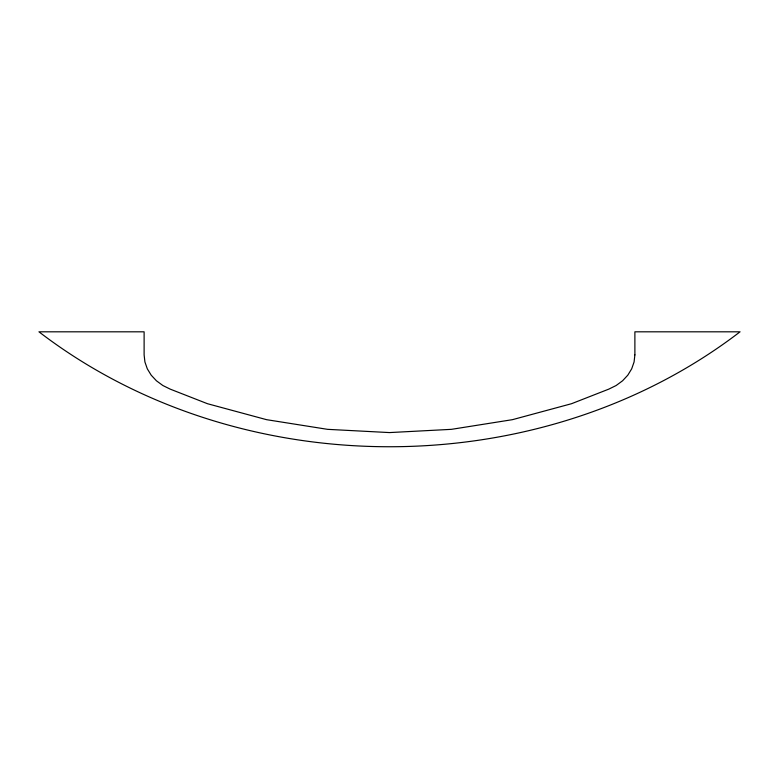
<?xml version="1.0" encoding="UTF-8"?>
<svg xmlns="http://www.w3.org/2000/svg" width="779" height="779" viewBox="0 0 779 779"><rect width="100%" height="100%" fill="white"/><g stroke="black" fill="none" stroke-linecap="round" stroke-linejoin="round"><path stroke-width="1.17" d="M634.885 354.883L634.077 361.982L631.691 368.827L627.806 375.176L622.557 380.804L616.131 385.517L608.769 389.14L571.513 403.717L512.455 419.667L451.46 429.336L389.5 432.579L327.54 429.336L266.545 419.667L207.487 403.717L170.231 389.14L162.869 385.517L156.443 380.804L151.194 375.176L147.309 368.827L144.923 361.982L144.115 354.883L144.115 331.815L38.95 331.815C238.832 485.054 540.168 485.054 740.05 331.815L634.885 331.815L634.885 354.883"/></g></svg>
